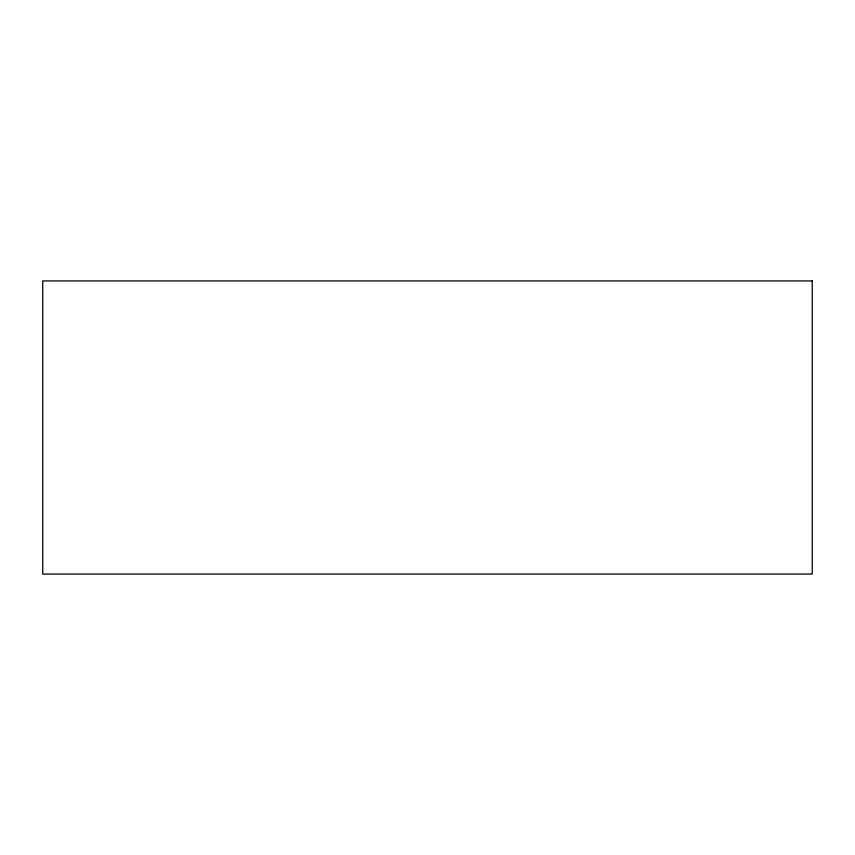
<?xml version="1.0" encoding="UTF-8"?>
<svg xmlns="http://www.w3.org/2000/svg" width="855" height="855" viewBox="0 0 855 855"><rect width="100%" height="100%" fill="white"/><g stroke="black" fill="none" stroke-linecap="round" stroke-linejoin="round"><path stroke-width="1.28" d="M812.25 280.932L42.75 280.932L42.75 574.068L812.25 574.068L812.25 280.932"/></g></svg>
